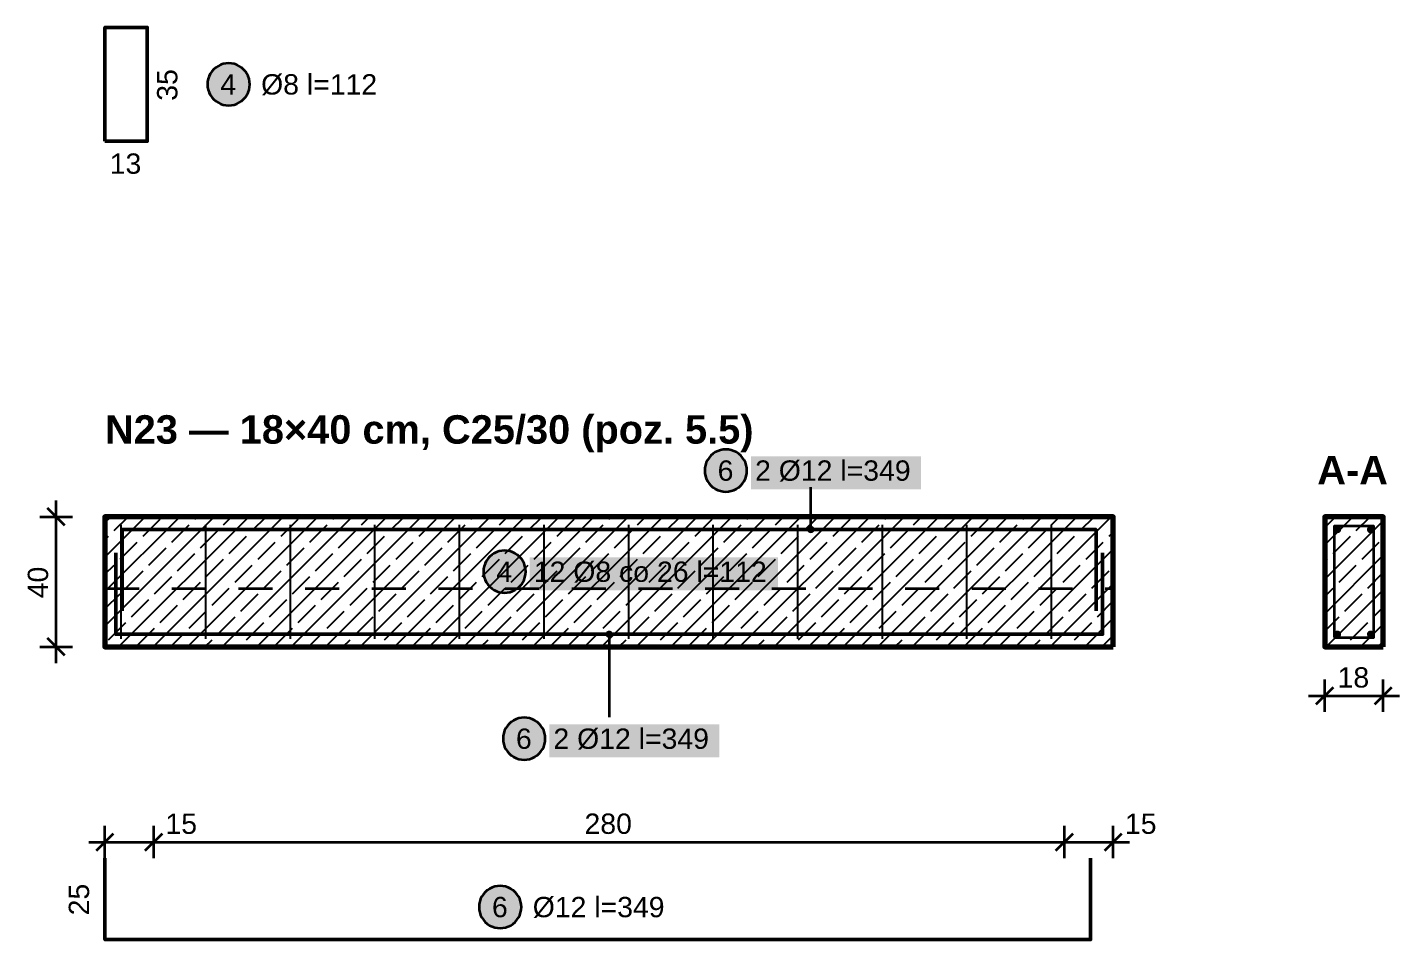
# Model space of a CAD drawing. Header units: metres. Extents: x 0.1 to 9.5, y -11.1 to -0.1.
# Drawn here: x 4.692 to 8.91, y -5.58 to -2.775 of the extents above; entities that cross this region are included whole.
import ezdxf

# ---------------------------------------------------------------- set-up
doc = ezdxf.new("R2010")
doc.units = ezdxf.units.M
doc.linetypes.add('KRESKOWA', pattern=[5.25, 4.2, -1.05])
for name, color, linetype, lineweight in [('A-KRESKOWANIE', 8, 'Continuous', 18), ('A-MASKA', 7, 'Continuous', 18), ('A-OPISY', 2, 'Continuous', 25), ('K-KONSTR', 7, 'Continuous', 50), ('K-WYMIARY', 1, 'Continuous', 25), ('K-ZBROJENIE', 1, 'Continuous', 100), ('K-ZBROJENIE-OPIS', 2, 'Continuous', 25)]:
    doc.layers.add(name, color=color, linetype=linetype, lineweight=lineweight)
doc.styles.add('PL_ARIAL', font='arial.ttf')
doc.styles.add('PL_ARIAL_B', font='arialbd.ttf')

msp = doc.modelspace()

# ---------------------------------------------------------------- hatches: boundary and pattern name
at = {"layer": 'A-MASKA', "true_color": 0xffffff}
for points in [[(6.9162, -4.1953), (7.4388, -4.1953), (7.4388, -4.094), (6.9162, -4.094)], [(6.2359, -4.5063), (6.9991, -4.5063), (6.9991, -4.405), (6.2359, -4.405)], [(6.2962, -5.0198), (6.8188, -5.0198), (6.8188, -4.9185), (6.2962, -4.9185)]]:
    msp.add_hatch(color=7, dxfattribs=at).paths.add_polyline_path(points)
at = {"layer": 'K-ZBROJENIE', "true_color": 0x000000}
for points in [[(8.7302, -4.319), (8.7302, -4.3201), (8.73, -4.3212), (8.7298, -4.3223), (8.7294, -4.3233), (8.7289, -4.3243), (8.7284, -4.3253), (8.7277, -4.3261), (8.727, -4.327), (8.7261, -4.3277), (8.7253, -4.3284), (8.7243, -4.3289), (8.7233, -4.3294), (8.7223, -4.3298), (8.7212, -4.33), (8.7201, -4.3302), (8.719, -4.3303), (8.7179, -4.3302), (8.7168, -4.33), (8.7157, -4.3298), (8.7147, -4.3294), (8.7137, -4.3289), (8.7127, -4.3284), (8.7119, -4.3277), (8.711, -4.327), (8.7103, -4.3261), (8.7096, -4.3253), (8.7091, -4.3243), (8.7086, -4.3233), (8.7082, -4.3223), (8.708, -4.3212), (8.7078, -4.3201), (8.7077, -4.319), (8.7078, -4.3179), (8.708, -4.3168), (8.7082, -4.3157), (8.7086, -4.3147), (8.7091, -4.3137), (8.7096, -4.3127), (8.7103, -4.3119), (8.711, -4.311), (8.7119, -4.3103), (8.7127, -4.3096), (8.7137, -4.3091), (8.7147, -4.3086), (8.7157, -4.3082), (8.7168, -4.308), (8.7179, -4.3078), (8.719, -4.3078), (8.7201, -4.3078), (8.7212, -4.308), (8.7223, -4.3082), (8.7233, -4.3086), (8.7243, -4.3091), (8.7253, -4.3096), (8.7261, -4.3103), (8.727, -4.311), (8.7277, -4.3119), (8.7284, -4.3127), (8.7289, -4.3137), (8.7294, -4.3147), (8.7298, -4.3157), (8.73, -4.3168), (8.7302, -4.3179)], [(8.8323, -4.319), (8.8322, -4.3201), (8.832, -4.3212), (8.8318, -4.3223), (8.8314, -4.3233), (8.8309, -4.3243), (8.8304, -4.3253), (8.8297, -4.3261), (8.829, -4.327), (8.8281, -4.3277), (8.8273, -4.3284), (8.8263, -4.3289), (8.8253, -4.3294), (8.8243, -4.3298), (8.8232, -4.33), (8.8221, -4.3302), (8.821, -4.3303), (8.8199, -4.3302), (8.8188, -4.33), (8.8177, -4.3298), (8.8167, -4.3294), (8.8157, -4.3289), (8.8147, -4.3284), (8.8139, -4.3277), (8.813, -4.327), (8.8123, -4.3261), (8.8116, -4.3253), (8.8111, -4.3243), (8.8106, -4.3233), (8.8102, -4.3223), (8.81, -4.3212), (8.8098, -4.3201), (8.8097, -4.319), (8.8098, -4.3179), (8.81, -4.3168), (8.8102, -4.3157), (8.8106, -4.3147), (8.8111, -4.3137), (8.8116, -4.3127), (8.8123, -4.3119), (8.813, -4.311), (8.8139, -4.3103), (8.8147, -4.3096), (8.8157, -4.3091), (8.8167, -4.3086), (8.8177, -4.3082), (8.8188, -4.308), (8.8199, -4.3078), (8.821, -4.3078), (8.8221, -4.3078), (8.8232, -4.308), (8.8243, -4.3082), (8.8253, -4.3086), (8.8263, -4.3091), (8.8273, -4.3096), (8.8281, -4.3103), (8.829, -4.311), (8.8297, -4.3119), (8.8304, -4.3127), (8.8309, -4.3137), (8.8314, -4.3147), (8.8318, -4.3157), (8.832, -4.3168), (8.8322, -4.3179)], [(8.7302, -4.641), (8.7302, -4.6421), (8.73, -4.6432), (8.7298, -4.6443), (8.7294, -4.6453), (8.7289, -4.6463), (8.7284, -4.6473), (8.7277, -4.6481), (8.727, -4.649), (8.7261, -4.6497), (8.7253, -4.6504), (8.7243, -4.6509), (8.7233, -4.6514), (8.7223, -4.6518), (8.7212, -4.652), (8.7201, -4.6522), (8.719, -4.6523), (8.7179, -4.6522), (8.7168, -4.652), (8.7157, -4.6518), (8.7147, -4.6514), (8.7137, -4.6509), (8.7127, -4.6504), (8.7119, -4.6497), (8.711, -4.649), (8.7103, -4.6481), (8.7096, -4.6473), (8.7091, -4.6463), (8.7086, -4.6453), (8.7082, -4.6443), (8.708, -4.6432), (8.7078, -4.6421), (8.7077, -4.641), (8.7078, -4.6399), (8.708, -4.6388), (8.7082, -4.6377), (8.7086, -4.6367), (8.7091, -4.6357), (8.7096, -4.6347), (8.7103, -4.6339), (8.711, -4.633), (8.7119, -4.6323), (8.7127, -4.6316), (8.7137, -4.6311), (8.7147, -4.6306), (8.7157, -4.6302), (8.7168, -4.63), (8.7179, -4.6298), (8.719, -4.6297), (8.7201, -4.6298), (8.7212, -4.63), (8.7223, -4.6302), (8.7233, -4.6306), (8.7243, -4.6311), (8.7253, -4.6316), (8.7261, -4.6323), (8.727, -4.633), (8.7277, -4.6339), (8.7284, -4.6347), (8.7289, -4.6357), (8.7294, -4.6367), (8.7298, -4.6377), (8.73, -4.6388), (8.7302, -4.6399)], [(8.8323, -4.641), (8.8322, -4.6421), (8.832, -4.6432), (8.8318, -4.6443), (8.8314, -4.6453), (8.8309, -4.6463), (8.8304, -4.6473), (8.8297, -4.6481), (8.829, -4.649), (8.8281, -4.6497), (8.8273, -4.6504), (8.8263, -4.6509), (8.8253, -4.6514), (8.8243, -4.6518), (8.8232, -4.652), (8.8221, -4.6522), (8.821, -4.6523), (8.8199, -4.6522), (8.8188, -4.652), (8.8177, -4.6518), (8.8167, -4.6514), (8.8157, -4.6509), (8.8147, -4.6504), (8.8139, -4.6497), (8.813, -4.649), (8.8123, -4.6481), (8.8116, -4.6473), (8.8111, -4.6463), (8.8106, -4.6453), (8.8102, -4.6443), (8.81, -4.6432), (8.8098, -4.6421), (8.8097, -4.641), (8.8098, -4.6399), (8.81, -4.6388), (8.8102, -4.6377), (8.8106, -4.6367), (8.8111, -4.6357), (8.8116, -4.6347), (8.8123, -4.6339), (8.813, -4.633), (8.8139, -4.6323), (8.8147, -4.6316), (8.8157, -4.6311), (8.8167, -4.6306), (8.8177, -4.6302), (8.8188, -4.63), (8.8199, -4.6298), (8.821, -4.6297), (8.8221, -4.6298), (8.8232, -4.63), (8.8243, -4.6302), (8.8253, -4.6306), (8.8263, -4.6311), (8.8273, -4.6316), (8.8281, -4.6323), (8.829, -4.633), (8.8297, -4.6339), (8.8304, -4.6347), (8.8309, -4.6357), (8.8314, -4.6367), (8.8318, -4.6377), (8.832, -4.6388), (8.8322, -4.6399)]]:
    msp.add_hatch(color=7, dxfattribs=at).paths.add_polyline_path(points)
at = {"layer": 'K-ZBROJENIE-OPIS', "true_color": 0xffffff}
for points in [[(5.375, -2.95), (5.3744, -2.9415), (5.3728, -2.9332), (5.3701, -2.9251), (5.3663, -2.9175), (5.3616, -2.9104), (5.356, -2.904), (5.3496, -2.8984), (5.3425, -2.8937), (5.3349, -2.8899), (5.3268, -2.8872), (5.3185, -2.8856), (5.31, -2.885), (5.3015, -2.8856), (5.2932, -2.8872), (5.2851, -2.8899), (5.2775, -2.8937), (5.2704, -2.8984), (5.264, -2.904), (5.2584, -2.9104), (5.2537, -2.9175), (5.2499, -2.9251), (5.2472, -2.9332), (5.2456, -2.9415), (5.245, -2.95), (5.2456, -2.9585), (5.2472, -2.9668), (5.2499, -2.9749), (5.2537, -2.9825), (5.2584, -2.9896), (5.264, -2.996), (5.2704, -3.0016), (5.2775, -3.0063), (5.2851, -3.0101), (5.2932, -3.0128), (5.3015, -3.0144), (5.31, -3.015), (5.3185, -3.0144), (5.3268, -3.0128), (5.3349, -3.0101), (5.3425, -3.0063), (5.3496, -3.0016), (5.356, -2.996), (5.3616, -2.9896), (5.3663, -2.9825), (5.3701, -2.9749), (5.3728, -2.9668), (5.3744, -2.9585)], [(6.9037, -4.1378), (6.9032, -4.1293), (6.9015, -4.1209), (6.8988, -4.1129), (6.895, -4.1053), (6.8903, -4.0982), (6.8847, -4.0918), (6.8783, -4.0862), (6.8712, -4.0815), (6.8636, -4.0777), (6.8556, -4.075), (6.8472, -4.0733), (6.8387, -4.0728), (6.8303, -4.0733), (6.8219, -4.075), (6.8139, -4.0777), (6.8062, -4.0815), (6.7992, -4.0862), (6.7928, -4.0918), (6.7872, -4.0982), (6.7825, -4.1053), (6.7787, -4.1129), (6.776, -4.1209), (6.7743, -4.1293), (6.7737, -4.1378), (6.7743, -4.1462), (6.776, -4.1546), (6.7787, -4.1626), (6.7825, -4.1703), (6.7872, -4.1773), (6.7928, -4.1837), (6.7992, -4.1893), (6.8062, -4.194), (6.8139, -4.1978), (6.8219, -4.2005), (6.8303, -4.2022), (6.8387, -4.2028), (6.8472, -4.2022), (6.8556, -4.2005), (6.8636, -4.1978), (6.8712, -4.194), (6.8783, -4.1893), (6.8847, -4.1837), (6.8903, -4.1773), (6.895, -4.1703), (6.8988, -4.1626), (6.9015, -4.1546), (6.9032, -4.1462)], [(6.2234, -4.4488), (6.2228, -4.4403), (6.2212, -4.4319), (6.2184, -4.4239), (6.2147, -4.4163), (6.21, -4.4092), (6.2044, -4.4028), (6.198, -4.3972), (6.1909, -4.3925), (6.1833, -4.3887), (6.1752, -4.386), (6.1669, -4.3843), (6.1584, -4.3838), (6.1499, -4.3843), (6.1416, -4.386), (6.1335, -4.3887), (6.1259, -4.3925), (6.1188, -4.3972), (6.1124, -4.4028), (6.1068, -4.4092), (6.1021, -4.4163), (6.0983, -4.4239), (6.0956, -4.4319), (6.0939, -4.4403), (6.0934, -4.4488), (6.0939, -4.4572), (6.0956, -4.4656), (6.0983, -4.4736), (6.1021, -4.4813), (6.1068, -4.4883), (6.1124, -4.4947), (6.1188, -4.5003), (6.1259, -4.505), (6.1335, -4.5088), (6.1416, -4.5115), (6.1499, -4.5132), (6.1584, -4.5138), (6.1669, -4.5132), (6.1752, -4.5115), (6.1833, -4.5088), (6.1909, -4.505), (6.198, -4.5003), (6.2044, -4.4947), (6.21, -4.4883), (6.2147, -4.4813), (6.2184, -4.4736), (6.2212, -4.4656), (6.2228, -4.4572)], [(6.2837, -4.9623), (6.2832, -4.9538), (6.2815, -4.9454), (6.2788, -4.9374), (6.275, -4.9298), (6.2703, -4.9227), (6.2647, -4.9163), (6.2583, -4.9107), (6.2512, -4.906), (6.2436, -4.9022), (6.2356, -4.8995), (6.2272, -4.8978), (6.2187, -4.8972), (6.2103, -4.8978), (6.2019, -4.8995), (6.1939, -4.9022), (6.1862, -4.906), (6.1792, -4.9107), (6.1728, -4.9163), (6.1672, -4.9227), (6.1625, -4.9298), (6.1587, -4.9374), (6.156, -4.9454), (6.1543, -4.9538), (6.1537, -4.9623), (6.1543, -4.9707), (6.156, -4.9791), (6.1587, -4.9871), (6.1625, -4.9947), (6.1672, -5.0018), (6.1728, -5.0082), (6.1792, -5.0138), (6.1862, -5.0185), (6.1939, -5.0223), (6.2019, -5.025), (6.2103, -5.0267), (6.2187, -5.0273), (6.2272, -5.0267), (6.2356, -5.025), (6.2436, -5.0223), (6.2512, -5.0185), (6.2583, -5.0138), (6.2647, -5.0082), (6.2703, -5.0018), (6.275, -4.9947), (6.2788, -4.9871), (6.2815, -4.9791), (6.2832, -4.9707)], [(6.21, -5.48), (6.2094, -5.4715), (6.2078, -5.4632), (6.2051, -5.4551), (6.2013, -5.4475), (6.1966, -5.4404), (6.191, -5.434), (6.1846, -5.4284), (6.1775, -5.4237), (6.1699, -5.4199), (6.1618, -5.4172), (6.1535, -5.4156), (6.145, -5.415), (6.1365, -5.4156), (6.1282, -5.4172), (6.1201, -5.4199), (6.1125, -5.4237), (6.1054, -5.4284), (6.099, -5.434), (6.0934, -5.4404), (6.0887, -5.4475), (6.0849, -5.4551), (6.0822, -5.4632), (6.0806, -5.4715), (6.08, -5.48), (6.0806, -5.4885), (6.0822, -5.4968), (6.0849, -5.5049), (6.0887, -5.5125), (6.0934, -5.5196), (6.099, -5.526), (6.1054, -5.5316), (6.1125, -5.5363), (6.1201, -5.5401), (6.1282, -5.5428), (6.1365, -5.5444), (6.145, -5.545), (6.1535, -5.5444), (6.1618, -5.5428), (6.1699, -5.5401), (6.1775, -5.5363), (6.1846, -5.5316), (6.191, -5.526), (6.1966, -5.5196), (6.2013, -5.5125), (6.2051, -5.5049), (6.2078, -5.4968), (6.2094, -5.4885)]]:
    msp.add_hatch(color=7, dxfattribs=at).paths.add_polyline_path(points)
at = {"layer": 'K-ZBROJENIE-OPIS', "true_color": 0x000000}
for points in [[(7.1113, -4.319), (7.1109, -4.3161), (7.1097, -4.3134), (7.108, -4.311), (7.1056, -4.3093), (7.1029, -4.3081), (7.1, -4.3078), (7.0971, -4.3081), (7.0944, -4.3093), (7.092, -4.311), (7.0903, -4.3134), (7.0891, -4.3161), (7.0887, -4.319), (7.0891, -4.3219), (7.0903, -4.3246), (7.092, -4.327), (7.0944, -4.3287), (7.0971, -4.3299), (7.1, -4.3303), (7.1029, -4.3299), (7.1056, -4.3287), (7.108, -4.327), (7.1097, -4.3246), (7.1109, -4.3219)], [(6.4912, -4.641), (6.4909, -4.6381), (6.4897, -4.6354), (6.488, -4.633), (6.4856, -4.6313), (6.4829, -4.6301), (6.48, -4.6297), (6.4771, -4.6301), (6.4744, -4.6313), (6.472, -4.633), (6.4703, -4.6354), (6.4691, -4.6381), (6.4687, -4.641), (6.4691, -4.6439), (6.4703, -4.6466), (6.472, -4.649), (6.4744, -4.6507), (6.4771, -4.6519), (6.48, -4.6523), (6.4829, -4.6519), (6.4856, -4.6507), (6.488, -4.649), (6.4897, -4.6466), (6.4909, -4.6439)]]:
    msp.add_hatch(color=7, dxfattribs=at).paths.add_polyline_path(points)

# ---------------------------------------------------------------- linework, layer by layer
at = {"layer": 'A-KRESKOWANIE', "lineweight": 25, "ltscale": 0.025}
for points in [[(4.93, -4.6159), (5.2659, -4.28)], [(4.93, -4.5099), (5.1599, -4.28)], [(4.93, -4.4038), (5.0538, -4.28)], [(4.93, -4.2977), (4.9477, -4.28)], [(4.9586, -4.3222), (5.0008, -4.28)], [(4.972, -4.68), (5.372, -4.28)], [(5.047, -4.3399), (5.1, -4.2868)], [(5.0781, -4.68), (5.4781, -4.28)], [(5.1841, -4.68), (5.5841, -4.28)], [(5.2061, -4.2868), (5.2129, -4.28)], [(5.2902, -4.68), (5.6902, -4.28)], [(5.2945, -4.3045), (5.319, -4.28)], [(5.3829, -4.3222), (5.425, -4.28)], [(5.3963, -4.68), (5.7963, -4.28)], [(5.4712, -4.3399), (5.5243, -4.2868)], [(5.5023, -4.68), (5.9023, -4.28)], [(5.6084, -4.68), (6.0084, -4.28)], [(5.6303, -4.2868), (5.6372, -4.28)], [(5.7145, -4.68), (6.1145, -4.28)], [(5.7187, -4.3045), (5.7432, -4.28)], [(5.8071, -4.3222), (5.8493, -4.28)], [(5.8205, -4.68), (6.2205, -4.28)], [(5.8955, -4.3399), (5.9485, -4.2868)], [(5.9266, -4.68), (6.3266, -4.28)], [(6.0327, -4.68), (6.4327, -4.28)], [(6.0546, -4.2868), (6.0614, -4.28)], [(6.1387, -4.68), (6.5387, -4.28)], [(6.143, -4.3045), (6.1675, -4.28)], [(6.2314, -4.3222), (6.2736, -4.28)], [(6.2448, -4.68), (6.6448, -4.28)], [(6.3198, -4.3399), (6.3728, -4.2868)], [(6.3509, -4.68), (6.7509, -4.28)], [(6.4569, -4.68), (6.8569, -4.28)], [(6.4789, -4.2868), (6.4857, -4.28)], [(6.563, -4.68), (6.963, -4.28)], [(6.5673, -4.3045), (6.5918, -4.28)], [(6.6556, -4.3222), (6.6978, -4.28)], [(6.6691, -4.68), (7.0691, -4.28)], [(6.744, -4.3399), (6.7971, -4.2868)], [(6.7751, -4.68), (7.1751, -4.28)], [(6.8812, -4.68), (7.2812, -4.28)], [(6.9031, -4.2868), (6.91, -4.28)], [(6.9873, -4.68), (7.3873, -4.28)], [(6.9915, -4.3045), (7.016, -4.28)], [(7.0799, -4.3222), (7.1221, -4.28)], [(7.0933, -4.68), (7.4933, -4.28)], [(7.1683, -4.3399), (7.2213, -4.2868)], [(7.1994, -4.68), (7.5994, -4.28)], [(7.3055, -4.68), (7.7055, -4.28)], [(7.3274, -4.2868), (7.3342, -4.28)], [(7.4115, -4.68), (7.8115, -4.28)], [(7.4158, -4.3045), (7.4403, -4.28)], [(7.5042, -4.3222), (7.5464, -4.28)], [(7.5176, -4.68), (7.9176, -4.28)], [(7.5926, -4.3399), (7.6456, -4.2868)], [(7.6237, -4.68), (8.0237, -4.28)], [(7.7517, -4.2868), (7.7585, -4.28)], [(7.84, -4.3045), (7.8646, -4.28)], [(7.9284, -4.3222), (7.9706, -4.28)], [(8.68, -4.3661), (8.7661, -4.28)], [(8.68, -4.4722), (8.86, -4.2922)], [(8.6886, -4.3045), (8.7131, -4.28)], [(8.777, -4.3222), (8.8192, -4.28)], [(4.93, -4.3508), (4.9409, -4.3399)], [(5.1354, -4.3575), (5.1884, -4.3045)], [(5.2238, -4.3752), (5.2768, -4.3222)], [(5.3121, -4.3929), (5.3652, -4.3399)], [(5.5596, -4.3575), (5.6127, -4.3045)], [(5.648, -4.3752), (5.701, -4.3222)], [(5.7364, -4.3929), (5.7894, -4.3399)], [(5.9839, -4.3575), (6.0369, -4.3045)], [(6.0723, -4.3752), (6.1253, -4.3222)], [(6.1607, -4.3929), (6.2137, -4.3399)], [(6.4082, -4.3575), (6.4612, -4.3045)], [(6.4965, -4.3752), (6.5496, -4.3222)], [(6.5849, -4.3929), (6.638, -4.3399)], [(6.8324, -4.3575), (6.8855, -4.3045)], [(6.9208, -4.3752), (6.9738, -4.3222)], [(7.0092, -4.3929), (7.0622, -4.3399)], [(7.2567, -4.3575), (7.3097, -4.3045)], [(7.3451, -4.3752), (7.3981, -4.3222)], [(7.4335, -4.3929), (7.4865, -4.3399)], [(7.6809, -4.3575), (7.734, -4.3045)], [(7.7693, -4.3752), (7.8224, -4.3222)], [(7.8577, -4.3929), (7.9108, -4.3399)], [(8.0168, -4.3399), (8.03, -4.3267)], [(8.7063, -4.3929), (8.7593, -4.3399)], [(4.9763, -4.4106), (5.0293, -4.3575)], [(5.0647, -4.4283), (5.1177, -4.3752)], [(5.4005, -4.4106), (5.4536, -4.3575)], [(5.4889, -4.4283), (5.5419, -4.3752)], [(5.8248, -4.4106), (5.8778, -4.3575)], [(5.9132, -4.4283), (5.9662, -4.3752)], [(6.2491, -4.4106), (6.3021, -4.3575)], [(6.3374, -4.4283), (6.3905, -4.3752)], [(6.6733, -4.4106), (6.7264, -4.3575)], [(6.7617, -4.4283), (6.8147, -4.3752)], [(7.0976, -4.4106), (7.1506, -4.3575)], [(7.186, -4.4283), (7.239, -4.3752)], [(7.5218, -4.4106), (7.5749, -4.3575)], [(7.6102, -4.4283), (7.6633, -4.3752)], [(7.7297, -4.68), (8.03, -4.3797)], [(7.9461, -4.4106), (7.9991, -4.3575)], [(8.7946, -4.4106), (8.8477, -4.3575)], [(4.93, -4.4568), (4.9586, -4.4283)], [(5.153, -4.4459), (5.2061, -4.3929)], [(5.2414, -4.4636), (5.2945, -4.4106)], [(5.3298, -4.4813), (5.3829, -4.4283)], [(5.5773, -4.4459), (5.6303, -4.3929)], [(5.6657, -4.4636), (5.7187, -4.4106)], [(5.7541, -4.4813), (5.8071, -4.4283)], [(6.0016, -4.4459), (6.0546, -4.3929)], [(6.09, -4.4636), (6.143, -4.4106)], [(6.1783, -4.4813), (6.2314, -4.4283)], [(6.4258, -4.4459), (6.4789, -4.3929)], [(6.5142, -4.4636), (6.5673, -4.4106)], [(6.6026, -4.4813), (6.6556, -4.4283)], [(6.8501, -4.4459), (6.9031, -4.3929)], [(6.9385, -4.4636), (6.9915, -4.4106)], [(7.0269, -4.4813), (7.0799, -4.4283)], [(7.2744, -4.4459), (7.3274, -4.3929)], [(7.3627, -4.4636), (7.4158, -4.4106)], [(7.4511, -4.4813), (7.5042, -4.4283)], [(7.6986, -4.4459), (7.7517, -4.3929)], [(7.787, -4.4636), (7.84, -4.4106)], [(7.8754, -4.4813), (7.9284, -4.4283)], [(8.68, -4.5783), (8.86, -4.3983)], [(8.68, -4.4192), (8.6886, -4.4106)], [(8.7239, -4.4813), (8.777, -4.4283)], [(4.9939, -4.499), (5.047, -4.4459)], [(5.0823, -4.5166), (5.1354, -4.4636)], [(5.4182, -4.499), (5.4712, -4.4459)], [(5.5066, -4.5166), (5.5596, -4.4636)], [(5.8425, -4.499), (5.8955, -4.4459)], [(5.9309, -4.5166), (5.9839, -4.4636)], [(6.2667, -4.499), (6.3198, -4.4459)], [(6.3551, -4.5166), (6.4082, -4.4636)], [(6.691, -4.499), (6.744, -4.4459)], [(6.7794, -4.5166), (6.8324, -4.4636)], [(7.1153, -4.499), (7.1683, -4.4459)], [(7.2037, -4.5166), (7.2567, -4.4636)], [(7.5395, -4.499), (7.5926, -4.4459)], [(7.6279, -4.5166), (7.6809, -4.4636)], [(7.9638, -4.499), (8.0168, -4.4459)], [(8.8123, -4.499), (8.86, -4.4513)], [(5.1707, -4.5343), (5.2238, -4.4813)], [(5.2591, -4.552), (5.3121, -4.499)], [(5.595, -4.5343), (5.648, -4.4813)], [(5.6834, -4.552), (5.7364, -4.499)], [(6.0192, -4.5343), (6.0723, -4.4813)], [(6.1076, -4.552), (6.1607, -4.499)], [(6.4435, -4.5343), (6.4965, -4.4813)], [(6.5319, -4.552), (6.5849, -4.499)], [(6.8678, -4.5343), (6.9208, -4.4813)], [(6.9562, -4.552), (7.0092, -4.499)], [(7.292, -4.5343), (7.3451, -4.4813)], [(7.3804, -4.552), (7.4335, -4.499)], [(7.7163, -4.5343), (7.7693, -4.4813)], [(7.8047, -4.552), (7.8577, -4.499)], [(7.8358, -4.68), (8.03, -4.4858)], [(8.68, -4.5252), (8.7063, -4.499)], [(8.6843, -4.68), (8.86, -4.5043)], [(4.93, -4.5629), (4.9763, -4.5166)], [(5.0116, -4.5874), (5.0647, -4.5343)], [(5.1, -4.605), (5.153, -4.552)], [(5.3475, -4.5697), (5.4005, -4.5166)], [(5.4359, -4.5874), (5.4889, -4.5343)], [(5.5243, -4.605), (5.5773, -4.552)], [(5.7718, -4.5697), (5.8248, -4.5166)], [(5.8601, -4.5874), (5.9132, -4.5343)], [(5.9485, -4.605), (6.0016, -4.552)], [(6.196, -4.5697), (6.2491, -4.5166)], [(6.2844, -4.5874), (6.3374, -4.5343)], [(6.3728, -4.605), (6.4258, -4.552)], [(6.6203, -4.5697), (6.6733, -4.5166)], [(6.7087, -4.5874), (6.7617, -4.5343)], [(6.7971, -4.605), (6.8501, -4.552)], [(7.0446, -4.5697), (7.0976, -4.5166)], [(7.1329, -4.5874), (7.186, -4.5343)], [(7.2213, -4.605), (7.2744, -4.552)], [(7.4688, -4.5697), (7.5218, -4.5166)], [(7.5572, -4.5874), (7.6102, -4.5343)], [(7.6456, -4.605), (7.6986, -4.552)], [(7.8931, -4.5697), (7.9461, -4.5166)], [(7.9815, -4.5874), (8.03, -4.5388)], [(8.7416, -4.5697), (8.7946, -4.5166)], [(5.1884, -4.6227), (5.2414, -4.5697)], [(5.2768, -4.6404), (5.3298, -4.5874)], [(5.6127, -4.6227), (5.6657, -4.5697)], [(5.701, -4.6404), (5.7541, -4.5874)], [(6.0369, -4.6227), (6.09, -4.5697)], [(6.1253, -4.6404), (6.1783, -4.5874)], [(6.4612, -4.6227), (6.5142, -4.5697)], [(6.5496, -4.6404), (6.6026, -4.5874)], [(6.8855, -4.6227), (6.9385, -4.5697)], [(6.9738, -4.6404), (7.0269, -4.5874)], [(7.3097, -4.6227), (7.3627, -4.5697)], [(7.3981, -4.6404), (7.4511, -4.5874)], [(7.734, -4.6227), (7.787, -4.5697)], [(7.8224, -4.6404), (7.8754, -4.5874)], [(7.9419, -4.68), (8.03, -4.5919)], [(8.68, -4.6313), (8.7239, -4.5874)], [(8.83, -4.5874), (8.86, -4.5574)], [(4.9409, -4.6581), (4.9939, -4.605)], [(5.0293, -4.6757), (5.0823, -4.6227)], [(5.3652, -4.6581), (5.4182, -4.605)], [(5.4536, -4.6757), (5.5066, -4.6227)], [(5.7894, -4.6581), (5.8425, -4.605)], [(5.8778, -4.6757), (5.9309, -4.6227)], [(6.2137, -4.6581), (6.2667, -4.605)], [(6.3021, -4.6757), (6.3551, -4.6227)], [(6.638, -4.6581), (6.691, -4.605)], [(6.7264, -4.6757), (6.7794, -4.6227)], [(7.0622, -4.6581), (7.1153, -4.605)], [(7.1506, -4.6757), (7.2037, -4.6227)], [(7.4865, -4.6581), (7.5395, -4.605)], [(7.5749, -4.6757), (7.6279, -4.6227)], [(7.9108, -4.6581), (7.9638, -4.605)], [(8.7593, -4.6581), (8.8123, -4.605)], [(8.7904, -4.68), (8.86, -4.6104)], [(5.1311, -4.68), (5.1707, -4.6404)], [(5.2372, -4.68), (5.2591, -4.6581)], [(5.3432, -4.68), (5.3475, -4.6757)], [(5.5554, -4.68), (5.595, -4.6404)], [(5.6614, -4.68), (5.6834, -4.6581)], [(5.7675, -4.68), (5.7718, -4.6757)], [(5.9796, -4.68), (6.0192, -4.6404)], [(6.0857, -4.68), (6.1076, -4.6581)], [(6.1918, -4.68), (6.196, -4.6757)], [(6.4039, -4.68), (6.4435, -4.6404)], [(6.51, -4.68), (6.5319, -4.6581)], [(6.616, -4.68), (6.6203, -4.6757)], [(6.8282, -4.68), (6.8678, -4.6404)], [(6.9342, -4.68), (6.9562, -4.6581)], [(7.0403, -4.68), (7.0446, -4.6757)], [(7.2524, -4.68), (7.292, -4.6404)], [(7.3585, -4.68), (7.3804, -4.6581)], [(7.4646, -4.68), (7.4688, -4.6757)], [(7.6767, -4.68), (7.7163, -4.6404)], [(7.7828, -4.68), (7.8047, -4.6581)], [(7.8888, -4.68), (7.8931, -4.6757)], [(7.9991, -4.6757), (8.03, -4.6449)], [(8.7374, -4.68), (8.7416, -4.6757)], [(8.8477, -4.6757), (8.86, -4.6634)]]:
    msp.add_lwpolyline(points, dxfattribs=at)
at = {"layer": 'K-KONSTR', "lineweight": 70, "ltscale": 0.025}
for points in [[(8.03, -4.68), (8.03, -4.28), (4.93, -4.28), (4.93, -4.68)], [(8.86, -4.68), (8.86, -4.28), (8.68, -4.28), (8.68, -4.68)]]:
    msp.add_lwpolyline(points, close=True, dxfattribs=at)
at = {"layer": 'K-KONSTR', "linetype": 'KRESKOWA', "lineweight": 35, "ltscale": 0.025, "flags": 128}
msp.add_lwpolyline([(4.93, -4.5), (8.03, -4.5)], dxfattribs=at)
at = {"layer": 'K-WYMIARY', "lineweight": 35, "ltscale": 0.025}
for points in [[(4.8065, -4.3065), (4.7535, -4.2535)], [(4.78, -4.73), (4.78, -4.23)], [(4.73, -4.28), (4.83, -4.28)], [(4.73, -4.68), (4.83, -4.68)], [(4.8065, -4.7065), (4.7535, -4.6535)], [(8.6535, -4.8565), (8.7065, -4.8035)], [(8.68, -4.88), (8.68, -4.78)], [(8.8335, -4.8565), (8.8865, -4.8035)], [(8.86, -4.88), (8.86, -4.78)], [(8.63, -4.83), (8.91, -4.83)], [(4.93, -5.33), (4.93, -5.23)], [(5.08, -5.33), (5.08, -5.23)], [(7.88, -5.33), (7.88, -5.23)], [(8.03, -5.33), (8.03, -5.23)], [(4.9035, -5.3065), (4.9565, -5.2535)], [(5.0535, -5.3065), (5.1065, -5.2535)], [(7.8535, -5.3065), (7.9065, -5.2535)], [(8.0035, -5.3065), (8.0565, -5.2535)], [(4.88, -5.28), (8.08, -5.28)]]:
    msp.add_lwpolyline(points, dxfattribs=at)
at = {"layer": 'K-ZBROJENIE', "lineweight": 50, "ltscale": 0.025}
msp.add_lwpolyline([(4.93, -3.125), (5.06, -3.125), (5.06, -2.775), (4.93, -2.775)], close=True, dxfattribs=at)
at = {"layer": 'K-ZBROJENIE', "lineweight": 25, "ltscale": 0.025}
for points in [[(4.98, -4.655), (4.98, -4.305)], [(5.24, -4.655), (5.24, -4.305)], [(5.5, -4.655), (5.5, -4.305)], [(5.76, -4.655), (5.76, -4.305)], [(6.02, -4.655), (6.02, -4.305)], [(6.28, -4.655), (6.28, -4.305)], [(6.54, -4.655), (6.54, -4.305)], [(6.8, -4.655), (6.8, -4.305)], [(7.06, -4.655), (7.06, -4.305)], [(7.32, -4.655), (7.32, -4.305)], [(7.58, -4.655), (7.58, -4.305)], [(7.84, -4.655), (7.84, -4.305)]]:
    msp.add_lwpolyline(points, dxfattribs=at)
at = {"layer": 'K-ZBROJENIE', "lineweight": 50, "ltscale": 0.025}
for points in [[(4.983, -4.569), (4.983, -4.319), (7.977, -4.319), (7.977, -4.569)], [(4.963, -4.391), (4.963, -4.641), (7.997, -4.641), (7.997, -4.391)], [(4.93, -5.33), (4.93, -5.58), (7.96, -5.58), (7.96, -5.33)]]:
    msp.add_lwpolyline(points, dxfattribs=at)
at = {"layer": 'K-ZBROJENIE', "lineweight": 35, "ltscale": 0.025}
msp.add_lwpolyline([(8.709, -4.651), (8.831, -4.651), (8.831, -4.309), (8.709, -4.309)], close=True, dxfattribs=at)
at = {"layer": 'K-ZBROJENIE-OPIS', "lineweight": 35, "ltscale": 0.025}
for points in [[(5.375, -2.95), (5.3744, -2.9415), (5.3728, -2.9332), (5.3701, -2.9251), (5.3663, -2.9175), (5.3616, -2.9104), (5.356, -2.904), (5.3496, -2.8984), (5.3425, -2.8937), (5.3349, -2.8899), (5.3268, -2.8872), (5.3185, -2.8856), (5.31, -2.885), (5.3015, -2.8856), (5.2932, -2.8872), (5.2851, -2.8899), (5.2775, -2.8937), (5.2704, -2.8984), (5.264, -2.904), (5.2584, -2.9104), (5.2537, -2.9175), (5.2499, -2.9251), (5.2472, -2.9332), (5.2456, -2.9415), (5.245, -2.95), (5.2456, -2.9585), (5.2472, -2.9668), (5.2499, -2.9749), (5.2537, -2.9825), (5.2584, -2.9896), (5.264, -2.996), (5.2704, -3.0016), (5.2775, -3.0063), (5.2851, -3.0101), (5.2932, -3.0128), (5.3015, -3.0144), (5.31, -3.015), (5.3185, -3.0144), (5.3268, -3.0128), (5.3349, -3.0101), (5.3425, -3.0063), (5.3496, -3.0016), (5.356, -2.996), (5.3616, -2.9896), (5.3663, -2.9825), (5.3701, -2.9749), (5.3728, -2.9668), (5.3744, -2.9585)], [(6.9037, -4.1378), (6.9032, -4.1293), (6.9015, -4.1209), (6.8988, -4.1129), (6.895, -4.1053), (6.8903, -4.0982), (6.8847, -4.0918), (6.8783, -4.0862), (6.8712, -4.0815), (6.8636, -4.0777), (6.8556, -4.075), (6.8472, -4.0733), (6.8387, -4.0728), (6.8303, -4.0733), (6.8219, -4.075), (6.8139, -4.0777), (6.8062, -4.0815), (6.7992, -4.0862), (6.7928, -4.0918), (6.7872, -4.0982), (6.7825, -4.1053), (6.7787, -4.1129), (6.776, -4.1209), (6.7743, -4.1293), (6.7737, -4.1378), (6.7743, -4.1462), (6.776, -4.1546), (6.7787, -4.1626), (6.7825, -4.1703), (6.7872, -4.1773), (6.7928, -4.1837), (6.7992, -4.1893), (6.8062, -4.194), (6.8139, -4.1978), (6.8219, -4.2005), (6.8303, -4.2022), (6.8387, -4.2028), (6.8472, -4.2022), (6.8556, -4.2005), (6.8636, -4.1978), (6.8712, -4.194), (6.8783, -4.1893), (6.8847, -4.1837), (6.8903, -4.1773), (6.895, -4.1703), (6.8988, -4.1626), (6.9015, -4.1546), (6.9032, -4.1462)], [(6.2234, -4.4488), (6.2228, -4.4403), (6.2212, -4.4319), (6.2184, -4.4239), (6.2147, -4.4163), (6.21, -4.4092), (6.2044, -4.4028), (6.198, -4.3972), (6.1909, -4.3925), (6.1833, -4.3887), (6.1752, -4.386), (6.1669, -4.3843), (6.1584, -4.3838), (6.1499, -4.3843), (6.1416, -4.386), (6.1335, -4.3887), (6.1259, -4.3925), (6.1188, -4.3972), (6.1124, -4.4028), (6.1068, -4.4092), (6.1021, -4.4163), (6.0983, -4.4239), (6.0956, -4.4319), (6.0939, -4.4403), (6.0934, -4.4488), (6.0939, -4.4572), (6.0956, -4.4656), (6.0983, -4.4736), (6.1021, -4.4813), (6.1068, -4.4883), (6.1124, -4.4947), (6.1188, -4.5003), (6.1259, -4.505), (6.1335, -4.5088), (6.1416, -4.5115), (6.1499, -4.5132), (6.1584, -4.5138), (6.1669, -4.5132), (6.1752, -4.5115), (6.1833, -4.5088), (6.1909, -4.505), (6.198, -4.5003), (6.2044, -4.4947), (6.21, -4.4883), (6.2147, -4.4813), (6.2184, -4.4736), (6.2212, -4.4656), (6.2228, -4.4572)], [(6.2837, -4.9623), (6.2832, -4.9538), (6.2815, -4.9454), (6.2788, -4.9374), (6.275, -4.9298), (6.2703, -4.9227), (6.2647, -4.9163), (6.2583, -4.9107), (6.2512, -4.906), (6.2436, -4.9022), (6.2356, -4.8995), (6.2272, -4.8978), (6.2187, -4.8972), (6.2103, -4.8978), (6.2019, -4.8995), (6.1939, -4.9022), (6.1862, -4.906), (6.1792, -4.9107), (6.1728, -4.9163), (6.1672, -4.9227), (6.1625, -4.9298), (6.1587, -4.9374), (6.156, -4.9454), (6.1543, -4.9538), (6.1537, -4.9623), (6.1543, -4.9707), (6.156, -4.9791), (6.1587, -4.9871), (6.1625, -4.9947), (6.1672, -5.0018), (6.1728, -5.0082), (6.1792, -5.0138), (6.1862, -5.0185), (6.1939, -5.0223), (6.2019, -5.025), (6.2103, -5.0267), (6.2187, -5.0273), (6.2272, -5.0267), (6.2356, -5.025), (6.2436, -5.0223), (6.2512, -5.0185), (6.2583, -5.0138), (6.2647, -5.0082), (6.2703, -5.0018), (6.275, -4.9947), (6.2788, -4.9871), (6.2815, -4.9791), (6.2832, -4.9707)], [(6.21, -5.48), (6.2094, -5.4715), (6.2078, -5.4632), (6.2051, -5.4551), (6.2013, -5.4475), (6.1966, -5.4404), (6.191, -5.434), (6.1846, -5.4284), (6.1775, -5.4237), (6.1699, -5.4199), (6.1618, -5.4172), (6.1535, -5.4156), (6.145, -5.415), (6.1365, -5.4156), (6.1282, -5.4172), (6.1201, -5.4199), (6.1125, -5.4237), (6.1054, -5.4284), (6.099, -5.434), (6.0934, -5.4404), (6.0887, -5.4475), (6.0849, -5.4551), (6.0822, -5.4632), (6.0806, -5.4715), (6.08, -5.48), (6.0806, -5.4885), (6.0822, -5.4968), (6.0849, -5.5049), (6.0887, -5.5125), (6.0934, -5.5196), (6.099, -5.526), (6.1054, -5.5316), (6.1125, -5.5363), (6.1201, -5.5401), (6.1282, -5.5428), (6.1365, -5.5444), (6.145, -5.545), (6.1535, -5.5444), (6.1618, -5.5428), (6.1699, -5.5401), (6.1775, -5.5363), (6.1846, -5.5316), (6.191, -5.526), (6.1966, -5.5196), (6.2013, -5.5125), (6.2051, -5.5049), (6.2078, -5.4968), (6.2094, -5.4885)]]:
    msp.add_lwpolyline(points, close=True, dxfattribs=at)
for points in [[(7.1, -4.319), (7.1, -4.189)], [(6.48, -4.641), (6.48, -4.896)]]:
    msp.add_lwpolyline(points, dxfattribs=at)

# ---------------------------------------------------------------- texts
at = {"layer": 'A-OPISY', "style": 'PL_ARIAL_B'}
for s, p in [('N23 — 18×40 cm, C25/30 (poz. 5.5)', (4.93, -4.055)), ('A-A', (8.657, -4.18))]:
    msp.add_text(s, height=0.0875, dxfattribs=at).set_placement(p)
at = {"layer": 'K-WYMIARY', "style": 'PL_ARIAL'}
msp.add_text('40', height=0.0625, rotation=90, dxfattribs=at).set_placement((4.755, -4.5305))
for s, p in [('18', (8.7195, -4.805)), ('15', (5.1158, -5.255)), ('280', (6.4042, -5.255)), ('15', (8.0657, -5.255))]:
    msp.add_text(s, height=0.0625, dxfattribs=at).set_placement(p)
at = {"layer": 'K-ZBROJENIE-OPIS', "style": 'PL_ARIAL'}
for s, p in [('35', (5.1525, -3.0005)), ('25', (4.8811, -5.5055))]:
    msp.add_text(s, height=0.0625, rotation=90, dxfattribs=at).set_placement(p)
for s, p in [('4', (5.2847, -2.9813)), ('Ø8 l=112', (5.41, -2.9813)), ('13', (4.9445, -3.225)), ('6', (6.8135, -4.169)), ('2 Ø12 l=349', (6.9287, -4.169)), ('4', (6.1331, -4.48)), ('12 Ø8 co 26 l=112', (6.2484, -4.48)), ('6', (6.1935, -4.9935)), ('2 Ø12 l=349', (6.3087, -4.9935)), ('6', (6.1197, -5.5113)), ('Ø12 l=349', (6.245, -5.5113))]:
    msp.add_text(s, height=0.0625, dxfattribs=at).set_placement(p)

doc.saveas('drawing.dxf')
